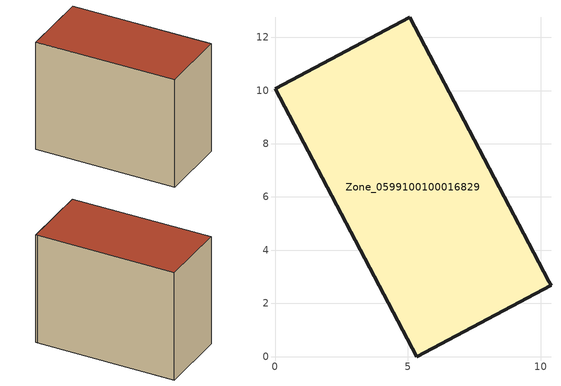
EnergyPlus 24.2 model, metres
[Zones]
Zone_0599100100016829
 floor ground (C_G): 5.07,12.75 10.3,2.82 10.38,2.69 5.33,0 0,10.07 z0
 wall outside (C_F): 10.3,2.82 5.07,12.75 0,10.07 5.33,0 10.38,2.69 10.3,2.82 z0:9.05
 roof outside (C_R): 5.33,0 10.38,2.69 10.3,2.82 5.07,12.75 0,10.07 z9.05
[BUILDING]
Pand.0599100100016829: North Axis=0; Terrain=City; Loads Convergence Tolerance Value=0.04; Temperature Convergence Tolerance Value=0.4; Solar Distribution=FullExterior; Maximum Number of Warmup Days=25; Minimum Number of Warmup Days=1
[Site:Location]
Rotterdam.The.Hague.AP_ZH_NLD Design_Conditions: Latitude=51.96; Longitude=4.45; Time Zone=1; Elevation=-4.5
[SITE:GROUNDTEMPERATURE:BUILDINGSURFACE]
18, 18, 18, 18, 18, 18, 18, 18, 18, 18, 18, 18
[MATERIAL] Thermal Absorptance=0.9; Solar Absorptance=0.7; Visible Absorptance=0.7
Name | Roughness | Thickness | Conductivity | Density | Specific Heat
G.TC.2015-2018 | MediumSmooth | 0.15 | 0.0428571 | 540 | 1210
F.TC.2015-2018 | Rough | 0.3 | 0.0666667 | 1920 | 840
R.TC.2015-2018 | MediumRough | 0.2 | 0.0333333 | 1500 | 1000
[CONSTRUCTION]
C_G: G.TC.2015-2018
C_F: F.TC.2015-2018
C_R: R.TC.2015-2018
[ZONE]
Zone_0599100100016829: Type=1; Multiplier=1; Ceiling Height=Autocalculate; Volume=Autocalculate; Floor Area=autocalculate; Part of Total Floor Area=Yes
[ZONEINFILTRATION:DESIGNFLOWRATE]
Infil_Zone_0599100100016829: Zone or ZoneList or Space or SpaceList=Zone_0599100100016829; Schedule=AlwaysOn; Design Flow Rate Calculation Method=Flow/Area; Flow Rate per Floor Area=0.0015; Constant Term Coefficient=1; Temperature Term Coefficient=0; Velocity Term Coefficient=0; Velocity Squared Term Coefficient=0
[HVACTEMPLATE:ZONE:IDEALLOADSAIRSYSTEM]
Zone_0599100100016829: Maximum Heating Supply Air Temperature=50; Minimum Cooling Supply Air Temperature=13; Maximum Heating Supply Air Humidity Ratio=0.0156; Minimum Cooling Supply Air Humidity Ratio=0.0077; Heating Limit=NoLimit; Cooling Limit=NoLimit; Dehumidification Control Type=ConstantSensibleHeatRatio; Cooling Sensible Heat Ratio=0.7; Dehumidification Setpoint=60; Humidification Control Type=None; Humidification Setpoint=30; Outdoor Air Method=None; Outdoor Air Flow Rate per Person=0.00944; Outdoor Air Flow Rate per Zone Floor Area=0; Outdoor Air Flow Rate per Zone=0; Demand Controlled Ventilation Type=None; Outdoor Air Economizer Type=NoEconomizer; Heat Recovery Type=None; Sensible Heat Recovery Effectiveness=0.7; Latent Heat Recovery Effectiveness=0.65
[ZONECONTROL:THERMOSTAT]
ThermostatControl_Zone_0599100100016829: Zone or ZoneList=Zone_0599100100016829; Control Type Schedule=DualSetpointControlType; Control 1=Thermostat_Zone_0599100100016829; Temperature Difference Between Cutout And Setpoint=0
[THERMOSTATSETPOINT:DUALSETPOINT]
Thermostat_Zone_0599100100016829: Heating Setpoint Temperature Schedule=HeatingSetpoint_Zone_0599100100016829; Cooling Setpoint Temperature Schedule=CoolingSetpoint_Zone_0599100100016829
[SCHEDULE:COMPACT]
HeatingSetpoint_Zone_0599100100016829: Through: 12/31, For: AllDays, Until: 24:00, 21
CoolingSetpoint_Zone_0599100100016829: Through: 12/31, For: AllDays, Until: 24:00, 24
DualSetpointControlType: Through: 12/31, For: AllDays, Until: 24:00, 4
AlwaysOn: Through: 12/31, For: AllDays, Until: 24:00, 1
